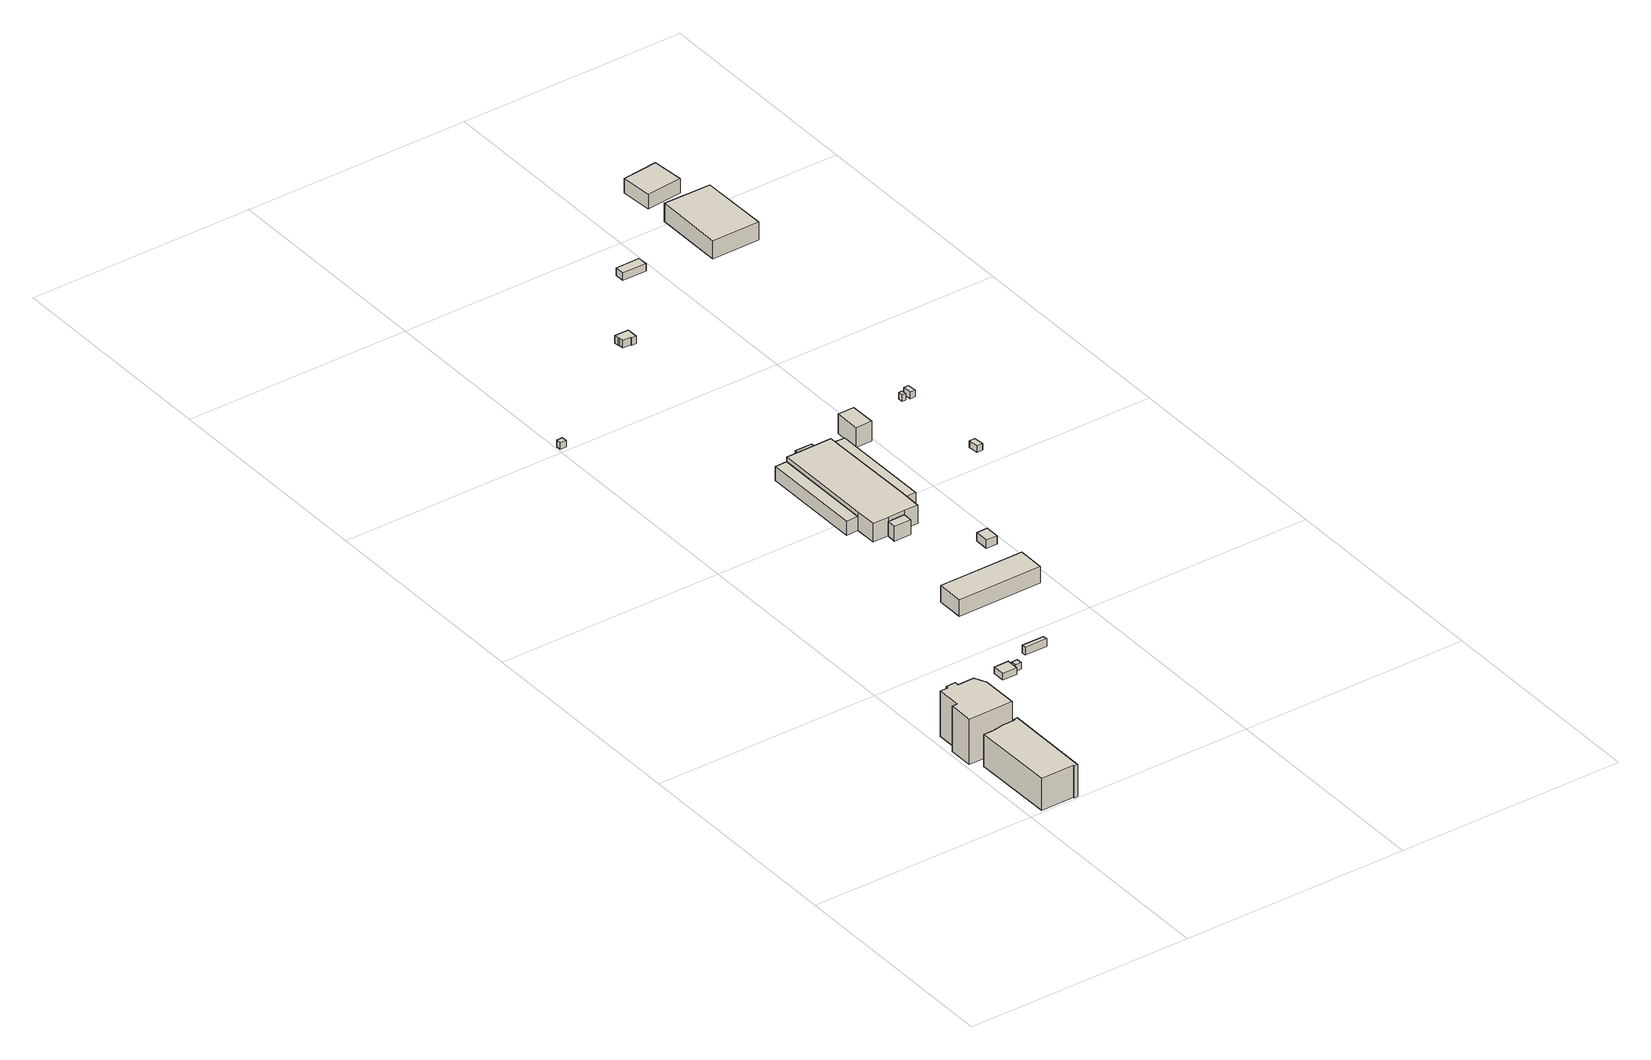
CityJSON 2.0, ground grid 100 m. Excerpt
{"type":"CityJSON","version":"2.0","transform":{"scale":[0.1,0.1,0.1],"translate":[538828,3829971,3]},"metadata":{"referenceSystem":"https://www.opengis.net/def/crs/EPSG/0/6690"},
"CityObjects":{
"building1":{"type":"Building","attributes":{"class":"3001","measuredHeight":14.5,"BuildingDetailAttribute.specifiedBuildingCoverageRate":0.6,"BuildingDetailAttribute.surveyYear":2017,"BuildingTsunamiRiskAttribute.description":"1","BuildingTsunamiRiskAttribute.rank":"1","BuildingTsunamiRiskAttribute.depth":0.4,"BuildingHighTideRiskAttribute.description":"1","BuildingHighTideRiskAttribute.rank":"2","BuildingHighTideRiskAttribute.depth":2.15,"BuildingIDAttribute.prefecture":"27","BuildingIDAttribute.city":"27125"},"geometry":[{"type":"Solid","lod":"1","boundaries":[[[[0,1,2,3,4,5,6,7,8,9]],[[8,10,11,9]],[[7,12,10,8]],[[6,13,12,7]],[[5,14,13,6]],[[4,15,14,5]],[[3,16,15,4]],[[2,17,16,3]],[[1,18,17,2]],[[0,19,18,1]],[[9,11,19,0]],[[10,12,13,14,15,16,17,18,19,11]]]]}]},
"building2":{"type":"Building","attributes":{"class":"3002","measuredHeight":20.6,"BuildingDetailAttribute.specifiedBuildingCoverageRate":0.6,"BuildingDetailAttribute.surveyYear":2017,"BuildingHighTideRiskAttribute.description":"1","BuildingHighTideRiskAttribute.rank":"2","BuildingHighTideRiskAttribute.depth":2.48,"BuildingIDAttribute.prefecture":"27","BuildingIDAttribute.city":"27125"},"geometry":[{"type":"Solid","lod":"1","boundaries":[[[[20,21,22,23,24,25,26,27,28,29,30]],[[29,31,32,30]],[[28,33,31,29]],[[27,34,33,28]],[[26,35,34,27]],[[25,36,35,26]],[[24,37,36,25]],[[23,38,37,24]],[[22,39,38,23]],[[21,40,39,22]],[[20,41,40,21]],[[30,32,41,20]],[[31,33,34,35,36,37,38,39,40,41,32]]]]}]},
"building3":{"type":"Building","attributes":{"class":"3001","BuildingDetailAttribute.specifiedBuildingCoverageRate":0.6,"BuildingDetailAttribute.surveyYear":2017,"BuildingHighTideRiskAttribute.description":"1","BuildingHighTideRiskAttribute.rank":"2","BuildingHighTideRiskAttribute.depth":2.63,"BuildingIDAttribute.prefecture":"27","BuildingIDAttribute.city":"27125"},"geometry":[{"type":"Solid","lod":"1","boundaries":[[[[42,43,44,45]],[[44,46,47,45]],[[43,48,46,44]],[[42,49,48,43]],[[45,47,49,42]],[[46,48,49,47]]]]}]},
"building4":{"type":"Building","attributes":{"class":"3001","BuildingDetailAttribute.specifiedBuildingCoverageRate":0.6,"BuildingDetailAttribute.surveyYear":2017,"BuildingHighTideRiskAttribute.description":"1","BuildingHighTideRiskAttribute.rank":"2","BuildingHighTideRiskAttribute.depth":2.7,"BuildingIDAttribute.prefecture":"27","BuildingIDAttribute.city":"27125"},"geometry":[{"type":"Solid","lod":"1","boundaries":[[[[50,51,52,53]],[[52,54,55,53]],[[51,56,54,52]],[[50,57,56,51]],[[53,55,57,50]],[[54,56,57,55]]]]}]},
"building5":{"type":"Building","attributes":{"class":"3001","BuildingDetailAttribute.specifiedBuildingCoverageRate":0.6,"BuildingDetailAttribute.surveyYear":2017,"BuildingTsunamiRiskAttribute.description":"1","BuildingTsunamiRiskAttribute.rank":"1","BuildingTsunamiRiskAttribute.depth":0.06,"BuildingHighTideRiskAttribute.description":"1","BuildingHighTideRiskAttribute.rank":"2","BuildingHighTideRiskAttribute.depth":2.52,"BuildingIDAttribute.prefecture":"27","BuildingIDAttribute.city":"27125"},"geometry":[{"type":"Solid","lod":"1","boundaries":[[[[58,59,60,61]],[[60,62,63,61]],[[59,64,62,60]],[[58,65,64,59]],[[61,63,65,58]],[[62,64,65,63]]]]}]},
"building6":{"type":"Building","attributes":{"class":"3003","measuredHeight":3.6,"BuildingDetailAttribute.specifiedBuildingCoverageRate":0.6,"BuildingDetailAttribute.surveyYear":2017,"BuildingHighTideRiskAttribute.description":"1","BuildingHighTideRiskAttribute.rank":"2","BuildingHighTideRiskAttribute.depth":2.25,"BuildingIDAttribute.prefecture":"27","BuildingIDAttribute.city":"27125"},"geometry":[{"type":"Solid","lod":"1","boundaries":[[[[66,67,68,69]],[[68,70,71,69]],[[67,72,70,68]],[[66,73,72,67]],[[69,71,73,66]],[[70,72,73,71]]]]}]},
"building7":{"type":"Building","attributes":{"計測周辺長":99.23,"1/2500図郭":92,"区名":"住之江区","町丁目名称":"南港南３丁目","街区番号":13,"class":"3003","usage":"431","measuredHeight":7.6,"storeysAboveGround":1,"BuildingDetailAttribute.buildingRoofEdgeArea":450.18,"BuildingDetailAttribute.buildingStructureType":"610","BuildingDetailAttribute.buildingStructureOrgType":"2","BuildingDetailAttribute.detailedUsage":"1720","BuildingDetailAttribute.specifiedBuildingCoverageRate":0.6,"BuildingDetailAttribute.surveyYear":2017,"BuildingHighTideRiskAttribute.description":"1","BuildingHighTideRiskAttribute.rank":"2","BuildingHighTideRiskAttribute.depth":1.99,"BuildingIDAttribute.prefecture":"27","BuildingIDAttribute.city":"27125"},"geometry":[{"type":"Solid","lod":"1","boundaries":[[[[74,75,76,77]],[[76,78,79,77]],[[75,80,78,76]],[[74,81,80,75]],[[77,79,81,74]],[[78,80,81,79]]]]}]},
"building8":{"type":"Building","attributes":{"計測周辺長":101.26,"1/2500図郭":92,"区名":"住之江区","町丁目名称":"南港南３丁目","街区番号":13,"class":"3003","usage":"431","measuredHeight":6.4,"storeysAboveGround":1,"BuildingDetailAttribute.buildingRoofEdgeArea":238.19,"BuildingDetailAttribute.buildingStructureType":"603","BuildingDetailAttribute.buildingStructureOrgType":"3","BuildingDetailAttribute.detailedUsage":"1720","BuildingDetailAttribute.specifiedBuildingCoverageRate":0.6,"BuildingDetailAttribute.surveyYear":2017,"BuildingHighTideRiskAttribute.description":"1","BuildingHighTideRiskAttribute.rank":"2","BuildingHighTideRiskAttribute.depth":2.31,"BuildingIDAttribute.prefecture":"27","BuildingIDAttribute.city":"27125"},"geometry":[{"type":"Solid","lod":"1","boundaries":[[[[82,83,84,85]],[[84,86,87,85]],[[83,88,86,84]],[[82,89,88,83]],[[85,87,89,82]],[[86,88,89,87]]]]}]},
"building9":{"type":"Building","attributes":{"計測周辺長":23.76,"1/2500図郭":92,"区名":"住之江区","町丁目名称":"南港南３丁目","街区番号":13,"class":"3003","usage":"431","measuredHeight":6.5,"storeysAboveGround":1,"BuildingDetailAttribute.buildingRoofEdgeArea":32.41,"BuildingDetailAttribute.buildingStructureType":"603","BuildingDetailAttribute.buildingStructureOrgType":"3","BuildingDetailAttribute.detailedUsage":"1720","BuildingDetailAttribute.specifiedBuildingCoverageRate":0.6,"BuildingDetailAttribute.surveyYear":2017,"BuildingHighTideRiskAttribute.description":"1","BuildingHighTideRiskAttribute.rank":"2","BuildingHighTideRiskAttribute.depth":2.17,"BuildingIDAttribute.prefecture":"27","BuildingIDAttribute.city":"27125"},"geometry":[{"type":"Solid","lod":"1","boundaries":[[[[90,91,92,93]],[[92,94,95,93]],[[91,96,94,92]],[[90,97,96,91]],[[93,95,97,90]],[[94,96,97,95]]]]}]},
"building10":{"type":"Building","attributes":{"計測周辺長":151.5,"1/2500図郭":92,"区名":"住之江区","町丁目名称":"南港南３丁目","街区番号":13,"class":"3001","usage":"431","measuredHeight":8.4,"storeysAboveGround":2,"BuildingDetailAttribute.buildingRoofEdgeArea":1148.12,"BuildingDetailAttribute.buildingStructureType":"610","BuildingDetailAttribute.buildingStructureOrgType":"2","BuildingDetailAttribute.detailedUsage":"1720","BuildingDetailAttribute.specifiedBuildingCoverageRate":0.6,"BuildingDetailAttribute.surveyYear":2017,"BuildingHighTideRiskAttribute.description":"1","BuildingHighTideRiskAttribute.rank":"2","BuildingHighTideRiskAttribute.depth":2.42,"BuildingIDAttribute.prefecture":"27","BuildingIDAttribute.city":"27125"},"geometry":[{"type":"Solid","lod":"1","boundaries":[[[[98,99,100,101,90,93,102,103,104,105]],[[104,106,107,105]],[[103,108,106,104]],[[102,109,108,103]],[[93,110,109,102]],[[90,111,110,93]],[[101,112,111,90]],[[100,113,112,101]],[[99,114,113,100]],[[98,115,114,99]],[[105,107,115,98]],[[106,108,109,110,111,112,113,114,115,107]]]]}]},
"building11":{"type":"Building","attributes":{"計測周辺長":22.5,"1/2500図郭":92,"区名":"住之江区","町丁目名称":"南港南３丁目","街区番号":13,"class":"3001","usage":"431","measuredHeight":3.7,"storeysAboveGround":1,"BuildingDetailAttribute.buildingRoofEdgeArea":31.25,"BuildingDetailAttribute.buildingStructureType":"610","BuildingDetailAttribute.buildingStructureOrgType":"2","BuildingDetailAttribute.detailedUsage":"1720","BuildingDetailAttribute.specifiedBuildingCoverageRate":0.6,"BuildingDetailAttribute.surveyYear":2017,"BuildingHighTideRiskAttribute.description":"1","BuildingHighTideRiskAttribute.rank":"2","BuildingHighTideRiskAttribute.depth":2.36,"BuildingIDAttribute.prefecture":"27","BuildingIDAttribute.city":"27125"},"geometry":[{"type":"Solid","lod":"1","boundaries":[[[[116,117,118,119]],[[118,120,121,119]],[[117,122,120,118]],[[116,123,122,117]],[[119,121,123,116]],[[120,122,123,121]]]]}]},
"building12":{"type":"Building","attributes":{"計測周辺長":22.26,"1/2500図郭":92,"区名":"住之江区","町丁目名称":"南港南３丁目","街区番号":13,"class":"3003","usage":"431","measuredHeight":6.4,"storeysAboveGround":1,"BuildingDetailAttribute.buildingRoofEdgeArea":26.69,"BuildingDetailAttribute.buildingStructureType":"603","BuildingDetailAttribute.buildingStructureOrgType":"3","BuildingDetailAttribute.detailedUsage":"1720","BuildingDetailAttribute.specifiedBuildingCoverageRate":0.6,"BuildingDetailAttribute.surveyYear":2017,"BuildingHighTideRiskAttribute.description":"1","BuildingHighTideRiskAttribute.rank":"2","BuildingHighTideRiskAttribute.depth":1.88,"BuildingIDAttribute.prefecture":"27","BuildingIDAttribute.city":"27125"},"geometry":[{"type":"Solid","lod":"1","boundaries":[[[[124,125,126,127]],[[126,128,129,127]],[[125,130,128,126]],[[124,131,130,125]],[[127,129,131,124]],[[128,130,131,129]]]]}]},
"building13":{"type":"Building","attributes":{"計測周辺長":102.51,"1/2500図郭":92,"区名":"住之江区","町丁目名称":"南港南３丁目","街区番号":13,"class":"3003","usage":"431","measuredHeight":6.2,"storeysAboveGround":1,"BuildingDetailAttribute.buildingRoofEdgeArea":276.41,"BuildingDetailAttribute.buildingStructureType":"603","BuildingDetailAttribute.buildingStructureOrgType":"3","BuildingDetailAttribute.detailedUsage":"1720","BuildingDetailAttribute.specifiedBuildingCoverageRate":0.6,"BuildingDetailAttribute.surveyYear":2017,"BuildingHighTideRiskAttribute.description":"1","BuildingHighTideRiskAttribute.rank":"2","BuildingHighTideRiskAttribute.depth":2.05,"BuildingIDAttribute.prefecture":"27","BuildingIDAttribute.city":"27125"},"geometry":[{"type":"Solid","lod":"1","boundaries":[[[[132,133,134,135,136]],[[135,137,138,136]],[[134,139,137,135]],[[133,140,139,134]],[[132,141,140,133]],[[136,138,141,132]],[[137,139,140,141,138]]]]}]},
"building14":{"type":"Building","attributes":{"class":"3001","measuredHeight":3.4,"BuildingDetailAttribute.specifiedBuildingCoverageRate":0.6,"BuildingDetailAttribute.surveyYear":2017,"BuildingHighTideRiskAttribute.description":"1","BuildingHighTideRiskAttribute.rank":"2","BuildingHighTideRiskAttribute.depth":2.09,"BuildingIDAttribute.prefecture":"27","BuildingIDAttribute.city":"27125"},"geometry":[{"type":"Solid","lod":"1","boundaries":[[[[142,143,144,145,146,147,148,149]],[[148,150,151,149]],[[147,152,150,148]],[[146,153,152,147]],[[145,154,153,146]],[[144,155,154,145]],[[143,156,155,144]],[[142,157,156,143]],[[149,151,157,142]],[[150,152,153,154,155,156,157,151]]]]}]},
"building15":{"type":"Building","attributes":{"計測周辺長":37.5,"1/2500図郭":92,"区名":"住之江区","町丁目名称":"南港南３丁目","街区番号":13,"class":"3001","usage":"431","measuredHeight":9,"storeysAboveGround":2,"BuildingDetailAttribute.buildingRoofEdgeArea":83.38,"BuildingDetailAttribute.buildingStructureType":"603","BuildingDetailAttribute.buildingStructureOrgType":"3","BuildingDetailAttribute.detailedUsage":"1720","BuildingDetailAttribute.specifiedBuildingCoverageRate":0.6,"BuildingDetailAttribute.surveyYear":2017,"BuildingHighTideRiskAttribute.description":"1","BuildingHighTideRiskAttribute.rank":"2","BuildingHighTideRiskAttribute.depth":1.88,"BuildingIDAttribute.prefecture":"27","BuildingIDAttribute.city":"27125"},"geometry":[{"type":"Solid","lod":"1","boundaries":[[[[158,159,160,161]],[[160,162,163,161]],[[159,164,162,160]],[[158,165,164,159]],[[161,163,165,158]],[[162,164,165,163]]]]}]},
"building16":{"type":"Building","attributes":{"class":"3001","measuredHeight":3,"BuildingDetailAttribute.specifiedBuildingCoverageRate":0.6,"BuildingDetailAttribute.surveyYear":2017,"BuildingHighTideRiskAttribute.description":"1","BuildingHighTideRiskAttribute.rank":"2","BuildingHighTideRiskAttribute.depth":2.73,"BuildingIDAttribute.prefecture":"27","BuildingIDAttribute.city":"27125"},"geometry":[{"type":"Solid","lod":"1","boundaries":[[[[166,167,168,169]],[[168,170,171,169]],[[167,172,170,168]],[[166,173,172,167]],[[169,171,173,166]],[[170,172,173,171]]]]}]},
"building17":{"type":"Building","attributes":{"class":"3001","BuildingDetailAttribute.specifiedBuildingCoverageRate":0.6,"BuildingDetailAttribute.surveyYear":2017,"BuildingHighTideRiskAttribute.description":"1","BuildingHighTideRiskAttribute.rank":"2","BuildingHighTideRiskAttribute.depth":2.72,"BuildingIDAttribute.prefecture":"27","BuildingIDAttribute.city":"27125"},"geometry":[{"type":"Solid","lod":"1","boundaries":[[[[174,175,176,177]],[[176,178,179,177]],[[175,180,178,176]],[[174,181,180,175]],[[177,179,181,174]],[[178,180,181,179]]]]}]},
"building18":{"type":"Building","attributes":{"class":"3001","BuildingDetailAttribute.specifiedBuildingCoverageRate":0.6,"BuildingDetailAttribute.surveyYear":2017,"BuildingHighTideRiskAttribute.description":"1","BuildingHighTideRiskAttribute.rank":"2","BuildingHighTideRiskAttribute.depth":2.41,"BuildingIDAttribute.prefecture":"27","BuildingIDAttribute.city":"27125"},"geometry":[{"type":"Solid","lod":"1","boundaries":[[[[182,183,184,185]],[[184,186,187,185]],[[183,188,186,184]],[[182,189,188,183]],[[185,187,189,182]],[[186,188,189,187]]]]}]},
"building19":{"type":"Building","attributes":{"計測周辺長":30.39,"1/2500図郭":92,"区名":"住之江区","町丁目名称":"南港南３丁目","街区番号":12,"class":"3001","usage":"401","measuredHeight":3.4,"storeysAboveGround":1,"BuildingDetailAttribute.buildingRoofEdgeArea":47.79,"BuildingDetailAttribute.buildingStructureType":"610","BuildingDetailAttribute.buildingStructureOrgType":"2","BuildingDetailAttribute.detailedUsage":"1310","BuildingDetailAttribute.specifiedBuildingCoverageRate":0.6,"BuildingDetailAttribute.surveyYear":2017,"BuildingHighTideRiskAttribute.description":"1","BuildingHighTideRiskAttribute.rank":"2","BuildingHighTideRiskAttribute.depth":2.3,"BuildingIDAttribute.prefecture":"27","BuildingIDAttribute.city":"27125"},"geometry":[{"type":"Solid","lod":"1","boundaries":[[[[190,191,192,193]],[[192,194,195,193]],[[191,196,194,192]],[[190,197,196,191]],[[193,195,197,190]],[[194,196,197,195]]]]}]},
"building20":{"type":"Building","attributes":{"計測周辺長":103.99,"1/2500図郭":92,"区名":"住之江区","町丁目名称":"南港南３丁目","街区番号":7,"class":"3001","usage":"431","measuredHeight":8.4,"storeysAboveGround":1,"BuildingDetailAttribute.buildingRoofEdgeArea":652.08,"BuildingDetailAttribute.buildingStructureType":"603","BuildingDetailAttribute.buildingStructureOrgType":"3","BuildingDetailAttribute.detailedUsage":"1720","BuildingDetailAttribute.specifiedBuildingCoverageRate":0.6,"BuildingDetailAttribute.surveyYear":2017,"BuildingHighTideRiskAttribute.description":"1","BuildingHighTideRiskAttribute.rank":"2","BuildingHighTideRiskAttribute.depth":2.5,"BuildingIDAttribute.prefecture":"27","BuildingIDAttribute.city":"27125"},"geometry":[{"type":"Solid","lod":"1","boundaries":[[[[198,199,200,201,202]],[[201,203,204,202]],[[200,205,203,201]],[[199,206,205,200]],[[198,207,206,199]],[[202,204,207,198]],[[203,205,206,207,204]]]]}]},
"building21":{"type":"Building","attributes":{"class":"3003","measuredHeight":6.5,"BuildingDetailAttribute.specifiedBuildingCoverageRate":0.6,"BuildingDetailAttribute.surveyYear":2017,"BuildingHighTideRiskAttribute.description":"1","BuildingHighTideRiskAttribute.rank":"2","BuildingHighTideRiskAttribute.depth":2.37,"BuildingIDAttribute.prefecture":"27","BuildingIDAttribute.city":"27125"},"geometry":[{"type":"Solid","lod":"1","boundaries":[[[[208,209,210,211]],[[210,212,213,211]],[[209,214,212,210]],[[208,215,214,209]],[[211,213,215,208]],[[212,214,215,213]]]]}]}
},
"vertices":[
[206,11,5],[59,10,5],[55,375,5],[105,376,5],[151,385,5],[205,385,5],[205,391,5],[222,392,5],[222,5,5],[206,5,5],[222,5,150],[206,5,150],[222,392,150],[205,391,150],[205,385,150],[151,385,150],[105,376,150],[55,375,150],[59,10,150],[206,11,150],
[20,420,2],[20,529,2],[44,529,2],[43,637,2],[78,637,2],[78,648,2],[122,649,2],[122,631,2],[195,632,2],[219,582,2],[220,421,2],[219,582,208],[220,421,208],[195,632,208],[122,631,208],[122,649,208],[78,648,208],[78,637,208],[43,637,208],[44,529,208],[20,529,208],[20,420,208],
[450,797,5],[450,852,5],[515,852,5],[515,797,5],[515,852,35],[515,797,35],[450,852,35],[450,797,35],
[522,841,5],[548,842,5],[549,817,5],[522,816,5],[549,817,35],[522,816,35],[548,842,35],[522,841,35],
[9,3018,3],[9,3041,3],[36,3042,3],[37,3018,3],[36,3042,33],[37,3018,33],[9,3041,33],[9,3018,33],
[615,883,5],[615,902,5],[714,902,5],[715,883,5],[714,902,40],[715,883,40],[615,902,40],[615,883,40],
[567,1237,5],[567,1357,5],[944,1358,5],[944,1239,5],[944,1358,80],[944,1239,80],[567,1357,80],[567,1237,80],
[594,1923,5],[541,1920,5],[539,2375,5],[592,2376,5],[539,2375,69],[592,2376,69],[541,1920,69],[594,1923,69],
[740,1827,6],[740,1785,6],[663,1784,6],[665,1826,6],[663,1784,72],[665,1826,72],[740,1785,72],[740,1827,72],
[737,2377,6],[799,2378,6],[804,1925,6],[802,1828,6],[595,1826,6],[594,1923,6],[592,2376,6],[659,2376,6],[592,2376,90],[659,2376,90],[594,1923,90],[595,1826,90],[665,1826,90],[740,1827,90],[802,1828,90],[804,1925,90],[799,2378,90],[737,2377,90],
[917,1547,3],[917,1609,3],[967,1610,3],[967,1547,3],[967,1610,40],[967,1547,40],[917,1609,40],[917,1547,40],
[659,2376,9],[659,2411,9],[734,2412,9],[737,2377,9],[734,2412,73],[737,2377,73],[659,2411,73],[659,2376,73],
[799,2378,7],[862,2376,7],[864,1926,7],[809,1925,7],[804,1925,7],[809,1925,69],[804,1925,69],[864,1926,69],[862,2376,69],[799,2378,69],
[631,3418,5],[631,3425,5],[594,3425,5],[594,3448,5],[589,3448,5],[589,3470,5],[652,3470,5],[652,3419,5],[652,3470,39],[652,3419,39],[589,3470,39],[589,3448,39],[594,3448,39],[594,3425,39],[631,3425,39],[631,3418,39],
[914,2374,5],[913,2489,5],[986,2490,5],[987,2375,5],[986,2490,95],[987,2375,95],[913,2489,95],[914,2374,95],
[1264,2083,3],[1260,2128,3],[1286,2130,3],[1290,2085,3],[1286,2130,33],[1290,2085,33],[1260,2128,33],[1264,2083,33],
[1234,2545,3],[1250,2547,3],[1252,2525,3],[1236,2524,3],[1252,2525,33],[1236,2524,33],[1250,2547,33],[1234,2545,33],
[1267,2558,4],[1290,2560,4],[1294,2521,4],[1270,2519,4],[1294,2521,34],[1270,2519,34],[1290,2560,34],[1267,2558,34],
[858,3788,5],[858,3832,5],[965,3833,5],[965,3788,5],[965,3833,39],[965,3788,39],[858,3832,39],[858,3788,39],
[1218,4019,2],[1428,4018,2],[1431,3714,2],[1431,3711,2],[1218,3709,2],[1431,3711,85],[1218,3709,85],[1431,3714,85],[1428,4018,85],[1218,4019,85],
[1377,4136,3],[1216,4121,3],[1206,4261,3],[1364,4278,3],[1206,4261,68],[1364,4278,68],[1216,4121,68],[1377,4136,68]
]}
